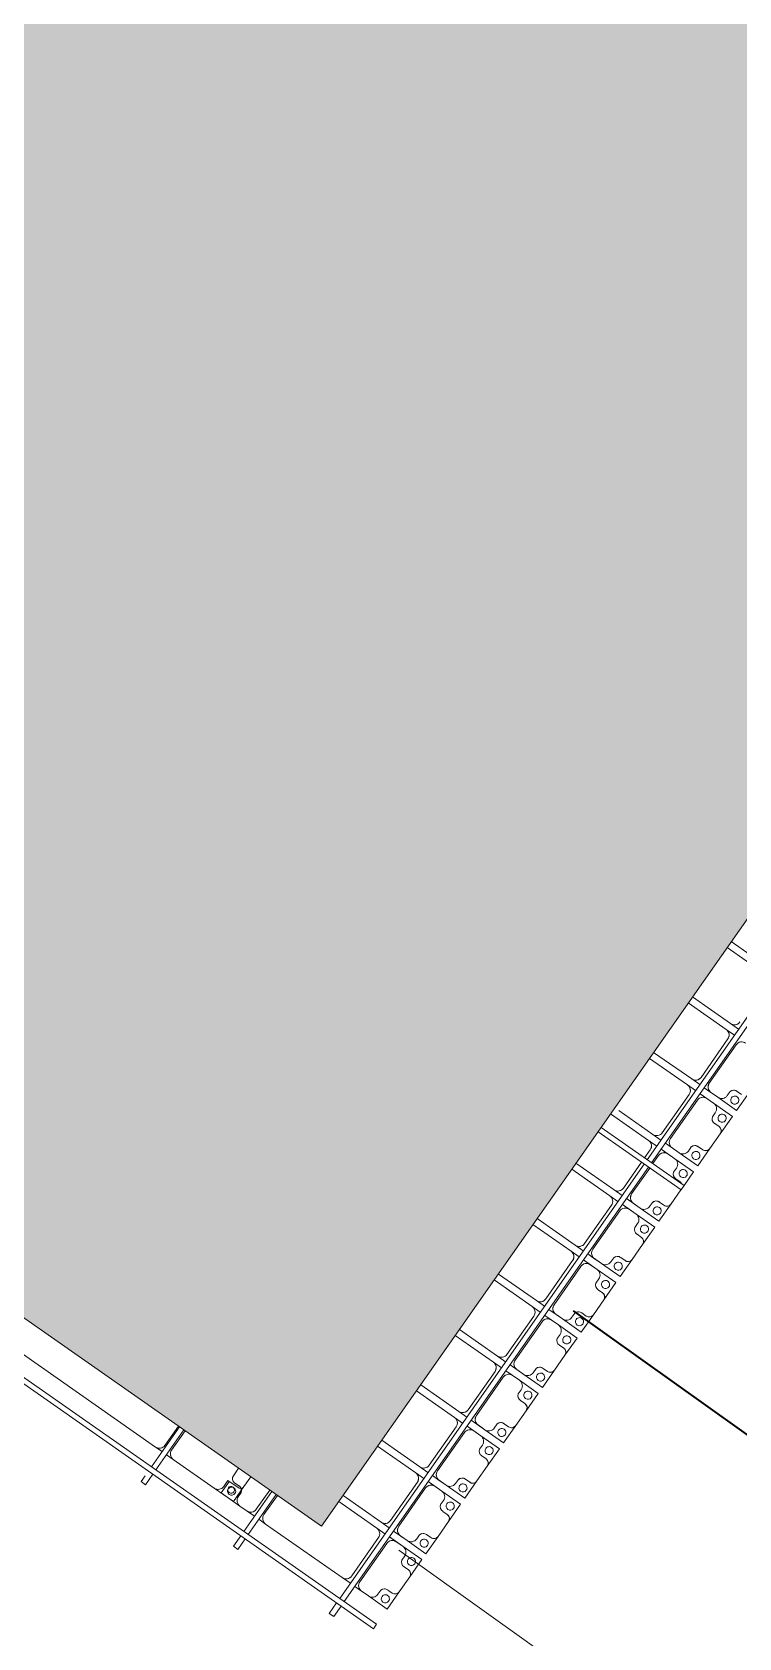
# Model space of a CAD drawing. Header units: millimetres. Extents: x -861324 to 439029, y -308065 to 694685.
# Drawn here: x -251095 to -245874, y 53681 to 65552 of the extents above; entities that cross this region are included whole.
import ezdxf

# ---------------------------------------------------------------- set-up
doc = ezdxf.new("R2010")
doc.units = ezdxf.units.MM
for name, color, linetype, lineweight in [('A-DETL-GENF', 92, 'Continuous', 9), ('A-DETL-THIN', 151, 'Continuous', 9), ('A-GENM', 13, 'Continuous', 9), ('C-TOPO-MAJR', 7, 'Continuous', 35), ('C-TOPO-MINR', 7, 'Continuous', 9), ('S-BEAM', 12, 'Continuous', 9)]:
    doc.layers.add(name, color=color, linetype=linetype, lineweight=lineweight)

# ---------------------------------------------------------------- blocks, each defined once
blk = doc.blocks.new('Dai phaodi lai - DẢI PHAO ĐI LẠI-17507-BỐ TRÍ BÈ PIN HỒ BẢN MÒNG')
at = {"layer": 'A-GENM', "color": 7}
for p, q in [((61567, 748), (61723, 748)), ((61723, 748), (61567, 748)), ((61723, 748), (61723, 579)), ((61723, 579), (61723, 748)), ((61777, 748), (61933, 748)), ((61777, 579), (61777, 748)), ((61777, 748), (61777, 579)), ((61933, 748), (61777, 748)), ((62067, 748), (61933, 748)), ((62067, 748), (62223, 748)), ((62223, 748), (62067, 748)), ((62223, 748), (62223, 579)), ((62223, 579), (62223, 748)), ((62277, 748), (62400, 748)), ((62277, 579), (62277, 748)), ((62277, 748), (62277, 579)), ((62400, 748), (62277, 748)), ((62567, 748), (62440, 748)), ((62567, 748), (62723, 748)), ((62723, 748), (62567, 748)), ((62723, 748), (62723, 579)), ((62723, 579), (62723, 748)), ((62777, 748), (62933, 748)), ((62777, 579), (62777, 748)), ((62777, 748), (62777, 579)), ((62933, 748), (62777, 748)), ((63067, 748), (62933, 748)), ((63067, 748), (63223, 748)), ((63223, 748), (63067, 748)), ((63223, 748), (63223, 579)), ((63223, 579), (63223, 748)), ((63277, 748), (63433, 748)), ((63277, 579), (63277, 748)), ((63277, 748), (63277, 579)), ((63433, 748), (63277, 748)), ((63567, 748), (63433, 748)), ((63567, 748), (63723, 748)), ((63723, 748), (63567, 748)), ((63723, 748), (63723, 579)), ((63723, 579), (63723, 748)), ((63777, 748), (63933, 748)), ((63777, 579), (63777, 748)), ((63777, 748), (63777, 579)), ((63933, 748), (63777, 748)), ((64067, 748), (63933, 748)), ((64067, 748), (64223, 748)), ((64223, 748), (64067, 748)), ((64223, 748), (64223, 579)), ((64223, 579), (64223, 748)), ((64277, 748), (64433, 748)), ((64277, 579), (64277, 748)), ((64277, 748), (64277, 579)), ((64433, 748), (64277, 748)), ((64567, 748), (64433, 748)), ((64567, 748), (64723, 748)), ((64723, 748), (64567, 748)), ((64723, 748), (64723, 579)), ((64723, 579), (64723, 748)), ((64777, 748), (64933, 748)), ((64777, 579), (64777, 748)), ((64777, 748), (64777, 579)), ((64933, 748), (64777, 748)), ((65067, 748), (64933, 748)), ((65067, 748), (65223, 748)), ((65223, 748), (65067, 748)), ((65223, 748), (65223, 579)), ((65223, 579), (65223, 748)), ((65277, 748), (65433, 748)), ((65277, 579), (65277, 748)), ((65277, 748), (65277, 579)), ((65433, 748), (65277, 748)), ((65567, 748), (65433, 748)), ((65567, 748), (65723, 748)), ((65723, 748), (65567, 748)), ((65723, 748), (65723, 579)), ((65723, 579), (65723, 748)), ((65777, 748), (65933, 748)), ((65777, 579), (65777, 748)), ((65777, 748), (65777, 579)), ((65933, 748), (65777, 748)), ((66067, 748), (65933, 748)), ((66067, 748), (66223, 748)), ((66223, 748), (66067, 748)), ((66223, 748), (66223, 579)), ((66223, 579), (66223, 748)), ((61605, 671), (61605, 710)), ((61673, 629), (61636, 629)), ((61673, 629), (61636, 629)), ((61636, 629), (61673, 629)), ((61864, 629), (61827, 629)), ((61864, 629), (61827, 629)), ((61827, 629), (61864, 629)), ((61895, 710), (61895, 671)), ((62105, 671), (62105, 710)), ((62173, 629), (62136, 629)), ((62173, 629), (62136, 629)), ((62136, 629), (62173, 629)), ((62364, 629), (62327, 629)), ((62364, 629), (62327, 629)), ((62327, 629), (62364, 629)), ((62395, 710), (62395, 671)), ((62605, 671), (62605, 710)), ((62673, 629), (62636, 629)), ((62673, 629), (62636, 629)), ((62636, 629), (62673, 629)), ((62864, 629), (62827, 629)), ((62864, 629), (62827, 629)), ((62827, 629), (62864, 629)), ((62895, 710), (62895, 671)), ((63105, 671), (63105, 710)), ((63173, 629), (63136, 629)), ((63173, 629), (63136, 629)), ((63136, 629), (63173, 629)), ((63364, 629), (63327, 629)), ((63364, 629), (63327, 629)), ((63327, 629), (63364, 629)), ((63395, 710), (63395, 671)), ((63605, 671), (63605, 710)), ((63673, 629), (63636, 629)), ((63673, 629), (63636, 629)), ((63636, 629), (63673, 629)), ((63864, 629), (63827, 629)), ((63864, 629), (63827, 629)), ((63827, 629), (63864, 629)), ((63895, 710), (63895, 671)), ((64105, 671), (64105, 710)), ((64173, 629), (64136, 629)), ((64173, 629), (64136, 629)), ((64136, 629), (64173, 629)), ((64364, 629), (64327, 629)), ((64364, 629), (64327, 629)), ((64327, 629), (64364, 629)), ((64395, 710), (64395, 671)), ((64605, 671), (64605, 710)), ((64673, 629), (64636, 629)), ((64673, 629), (64636, 629)), ((64636, 629), (64673, 629)), ((64864, 629), (64827, 629)), ((64864, 629), (64827, 629)), ((64827, 629), (64864, 629)), ((64895, 710), (64895, 671)), ((65105, 671), (65105, 710)), ((65173, 629), (65136, 629)), ((65173, 629), (65136, 629)), ((65136, 629), (65173, 629)), ((65364, 629), (65327, 629)), ((65364, 629), (65327, 629)), ((65327, 629), (65364, 629)), ((65395, 710), (65395, 671)), ((65605, 671), (65605, 710)), ((65673, 629), (65636, 629)), ((65673, 629), (65636, 629)), ((65636, 629), (65673, 629)), ((65864, 629), (65827, 629)), ((65864, 629), (65827, 629)), ((65827, 629), (65864, 629)), ((65895, 710), (65895, 671)), ((66105, 671), (66105, 710)), ((66173, 629), (66136, 629)), ((66173, 629), (66136, 629)), ((66136, 629), (66173, 629)), ((61723, 517), (61723, 579)), ((61723, 517), (61723, 456)), ((61777, 579), (61777, 517)), ((61777, 456), (61777, 517)), ((62223, 517), (62223, 579)), ((62223, 517), (62223, 456)), ((62277, 579), (62277, 517)), ((62277, 456), (62277, 517)), ((62723, 517), (62723, 579)), ((62723, 517), (62723, 456)), ((62777, 579), (62777, 517)), ((62777, 456), (62777, 517)), ((63223, 517), (63223, 579)), ((63223, 517), (63223, 456)), ((63277, 579), (63277, 517)), ((63277, 456), (63277, 517)), ((63723, 517), (63723, 579)), ((63723, 517), (63723, 456)), ((63777, 579), (63777, 517)), ((63777, 456), (63777, 517)), ((64223, 517), (64223, 579)), ((64223, 517), (64223, 456)), ((64277, 579), (64277, 517)), ((64277, 456), (64277, 517)), ((64723, 517), (64723, 579)), ((64723, 517), (64723, 456)), ((64777, 579), (64777, 517)), ((64777, 456), (64777, 517)), ((65223, 517), (65223, 579)), ((65223, 517), (65223, 456)), ((65277, 579), (65277, 517)), ((65277, 456), (65277, 517)), ((65723, 517), (65723, 579)), ((65723, 517), (65723, 456)), ((65777, 579), (65777, 517)), ((65777, 456), (65777, 517)), ((66223, 517), (66223, 579)), ((66223, 517), (66223, 456)), ((61223, 416), (61223, 343)), ((61277, 343), (61277, 416)), ((61327, 467), (61673, 467)), ((61673, 393), (61327, 393)), ((61723, 416), (61723, 343)), ((61777, 343), (61777, 416)), ((61827, 467), (62173, 467)), ((62173, 393), (61827, 393)), ((62223, 416), (62223, 343)), ((62277, 343), (62277, 416)), ((62327, 467), (62400, 467)), ((62400, 393), (62327, 393)), ((62440, 467), (62673, 467)), ((62673, 393), (62440, 393)), ((62723, 416), (62723, 343)), ((62777, 343), (62777, 416)), ((62827, 467), (63173, 467)), ((63173, 393), (62827, 393)), ((63223, 416), (63223, 343)), ((63277, 343), (63277, 416)), ((63327, 467), (63673, 467)), ((63673, 393), (63327, 393)), ((63723, 416), (63723, 343)), ((63777, 343), (63777, 416)), ((63827, 467), (64173, 467)), ((64173, 393), (63827, 393)), ((64223, 416), (64223, 343)), ((64277, 343), (64277, 416)), ((64327, 467), (64673, 467)), ((64673, 393), (64327, 393)), ((64723, 416), (64723, 343)), ((64777, 343), (64777, 416)), ((64827, 467), (65173, 467)), ((65173, 393), (64827, 393)), ((65223, 416), (65223, 343)), ((65277, 343), (65277, 416)), ((65327, 467), (65673, 467)), ((65673, 393), (65327, 393)), ((65723, 416), (65723, 343)), ((65777, 343), (65777, 416)), ((65827, 467), (66173, 467)), ((66173, 393), (65827, 393)), ((66223, 416), (66223, 343)), ((60723, 0), (60723, 343)), ((60777, 343), (60777, 0)), ((61223, 0), (61223, 343)), ((61277, 343), (61277, 0)), ((61723, 0), (61723, 343)), ((61777, 343), (61777, 0)), ((62223, 37), (62223, 343)), ((62277, 343), (62277, 0)), ((62723, 0), (62723, 343)), ((62777, 343), (62777, 0)), ((63223, 0), (63223, 343)), ((63277, 343), (63277, 0)), ((63723, 0), (63723, 343)), ((63777, 343), (63777, 0)), ((64223, 0), (64223, 343)), ((64277, 343), (64277, 0)), ((64723, 0), (64723, 343)), ((64777, 343), (64777, 0)), ((65223, 0), (65223, 343)), ((65277, 343), (65277, 0)), ((65723, 0), (65723, 343)), ((65777, 343), (65777, 0)), ((66223, -348), (66223, 343)), ((66223, -348), (66223, -409)), ((66000, -398), (66173, -398)), ((66173, -467), (66000, -467)), ((66223, -449), (66223, -517)), ((66223, -579), (66223, -517)), ((66223, -579), (66223, -748)), ((66223, -748), (66223, -579)), ((66105, -710), (66105, -671)), ((66136, -629), (66173, -629)), ((66136, -629), (66173, -629)), ((66173, -629), (66136, -629)), ((66000, -748), (66067, -748)), ((66223, -748), (66115, -748)), ((66115, -748), (66223, -748))]:
    blk.add_line(p, q, dxfattribs=at)
at = {"layer": 'A-GENM', "color": 9}
for p, q in [((61636, 629), (61673, 629)), ((61827, 629), (61864, 629)), ((62136, 629), (62173, 629)), ((62327, 629), (62364, 629)), ((62636, 629), (62673, 629)), ((62827, 629), (62864, 629)), ((63136, 629), (63173, 629)), ((63327, 629), (63364, 629)), ((63636, 629), (63673, 629)), ((63827, 629), (63864, 629)), ((64136, 629), (64173, 629)), ((64327, 629), (64364, 629)), ((64636, 629), (64673, 629)), ((64827, 629), (64864, 629)), ((65136, 629), (65173, 629)), ((65327, 629), (65364, 629)), ((65636, 629), (65673, 629)), ((65827, 629), (65864, 629)), ((66136, 629), (66173, 629)), ((61723, 579), (61723, 456)), ((61777, 456), (61777, 579)), ((62223, 579), (62223, 456)), ((62277, 456), (62277, 579)), ((62723, 579), (62723, 456)), ((62777, 456), (62777, 579)), ((63223, 579), (63223, 456)), ((63277, 456), (63277, 579)), ((63723, 579), (63723, 456)), ((63777, 456), (63777, 579)), ((64223, 579), (64223, 456)), ((64277, 456), (64277, 579)), ((64723, 579), (64723, 456)), ((64777, 456), (64777, 579)), ((65223, 579), (65223, 456)), ((65277, 456), (65277, 579)), ((65723, 579), (65723, 456)), ((65777, 456), (65777, 579)), ((66223, 579), (66223, 456)), ((61223, 416), (61223, 343)), ((61277, 343), (61277, 416)), ((61723, 416), (61723, 343)), ((61777, 343), (61777, 416)), ((62223, 416), (62223, 343)), ((62277, 343), (62277, 416)), ((62723, 416), (62723, 343)), ((62777, 343), (62777, 416)), ((63223, 416), (63223, 343)), ((63277, 343), (63277, 416)), ((63723, 416), (63723, 343)), ((63777, 343), (63777, 416)), ((64223, 416), (64223, 343)), ((64277, 343), (64277, 416)), ((64723, 416), (64723, 343)), ((64777, 343), (64777, 416)), ((65223, 416), (65223, 343)), ((65277, 343), (65277, 416)), ((65723, 416), (65723, 343)), ((65777, 343), (65777, 416)), ((66223, 416), (66223, 343)), ((66223, -348), (66223, -409)), ((66223, -449), (66223, -579)), ((66173, -629), (66136, -629))]:
    blk.add_line(p, q, dxfattribs=at)
at = {"layer": 'A-GENM', "color": 7}
for centre, radius, start, end in [((61668, 693), 30, 90, 270), ((61668, 693), 30, 90, 270), ((61668, 693), 30, 270, 90), ((61668, 693), 30, 270, 90), ((61832, 693), 30, 90, 270), ((61832, 693), 30, 90, 270), ((61832, 693), 30, 270, 90), ((61832, 693), 30, 270, 90), ((61933, 710), 38, 90, 180), ((61933, 710), 38, 90, 165), ((61933, 710), 38, 90, 165), ((62067, 710), 38, 360, 90), ((62067, 710), 38, 0, 90), ((62067, 710), 38, 0, 90), ((62168, 693), 30, 90, 270), ((62168, 693), 30, 90, 270), ((62168, 693), 30, 270, 90), ((62168, 693), 30, 270, 90), ((62332, 693), 30, 90, 270), ((62332, 693), 30, 90, 270), ((62332, 693), 30, 270, 90), ((62332, 693), 30, 270, 90), ((62433, 710), 38, 150, 180), ((62433, 710), 38, 150, 165), ((62433, 710), 38, 150, 165), ((62567, 710), 38, 360, 90), ((62567, 710), 38, 0, 90), ((62567, 710), 38, 0, 90), ((62668, 693), 30, 90, 270), ((62668, 693), 30, 90, 270), ((62668, 693), 30, 270, 90), ((62668, 693), 30, 270, 90), ((62832, 693), 30, 90, 270), ((62832, 693), 30, 90, 270), ((62832, 693), 30, 270, 90), ((62832, 693), 30, 270, 90), ((62933, 710), 38, 90, 180), ((62933, 710), 38, 90, 165), ((62933, 710), 38, 90, 165), ((63067, 710), 38, 360, 90), ((63067, 710), 38, 0, 90), ((63067, 710), 38, 0, 90), ((63168, 693), 30, 90, 270), ((63168, 693), 30, 90, 270), ((63168, 693), 30, 270, 90), ((63168, 693), 30, 270, 90), ((63332, 693), 30, 90, 270), ((63332, 693), 30, 90, 270), ((63332, 693), 30, 270, 90), ((63332, 693), 30, 270, 90), ((63433, 710), 38, 90, 180), ((63433, 710), 38, 90, 165), ((63433, 710), 38, 90, 165), ((63567, 710), 38, 360, 90), ((63567, 710), 38, 0, 90), ((63567, 710), 38, 0, 90), ((63668, 693), 30, 90, 270), ((63668, 693), 30, 90, 270), ((63668, 693), 30, 270, 90), ((63668, 693), 30, 270, 90), ((63832, 693), 30, 90, 270), ((63832, 693), 30, 90, 270), ((63832, 693), 30, 270, 90), ((63832, 693), 30, 270, 90), ((63933, 710), 38, 90, 180), ((63933, 710), 38, 90, 165), ((63933, 710), 38, 90, 165), ((64067, 710), 38, 360, 90), ((64067, 710), 38, 0, 90), ((64067, 710), 38, 0, 90), ((64168, 693), 30, 90, 270), ((64168, 693), 30, 90, 270), ((64168, 693), 30, 270, 90), ((64168, 693), 30, 270, 90), ((64332, 693), 30, 90, 270), ((64332, 693), 30, 90, 270), ((64332, 693), 30, 270, 90), ((64332, 693), 30, 270, 90), ((64433, 710), 38, 90, 180), ((64433, 710), 38, 90, 165), ((64433, 710), 38, 90, 165), ((64567, 710), 38, 360, 90), ((64567, 710), 38, 0, 90), ((64567, 710), 38, 0, 90), ((64668, 693), 30, 90, 270), ((64668, 693), 30, 90, 270), ((64668, 693), 30, 270, 90), ((64668, 693), 30, 270, 90), ((64832, 693), 30, 90, 270), ((64832, 693), 30, 90, 270), ((64832, 693), 30, 270, 90), ((64832, 693), 30, 270, 90), ((64933, 710), 38, 90, 180), ((64933, 710), 38, 90, 165), ((64933, 710), 38, 90, 165), ((65067, 710), 38, 360, 90), ((65067, 710), 38, 0, 90), ((65067, 710), 38, 0, 90), ((65168, 693), 30, 90, 270), ((65168, 693), 30, 90, 270), ((65168, 693), 30, 270, 90), ((65168, 693), 30, 270, 90), ((65332, 693), 30, 90, 270), ((65332, 693), 30, 90, 270), ((65332, 693), 30, 270, 90), ((65332, 693), 30, 270, 90), ((65433, 710), 38, 90, 180), ((65433, 710), 38, 90, 165), ((65433, 710), 38, 90, 165), ((65567, 710), 38, 360, 90), ((65567, 710), 38, 0, 90), ((65567, 710), 38, 0, 90), ((65668, 693), 30, 90, 270), ((65668, 693), 30, 90, 270), ((65668, 693), 30, 270, 90), ((65668, 693), 30, 270, 90), ((65832, 693), 30, 90, 270), ((65832, 693), 30, 90, 270), ((65832, 693), 30, 270, 90), ((65832, 693), 30, 270, 90), ((65933, 710), 38, 90, 180), ((65933, 710), 38, 90, 165), ((65933, 710), 38, 90, 165), ((66067, 710), 38, 360, 90), ((66067, 710), 38, 0, 90), ((66067, 710), 38, 0, 90), ((66168, 693), 30, 90, 270), ((66168, 693), 30, 90, 270), ((66168, 693), 30, 270, 90), ((66168, 693), 30, 270, 90), ((61645, 668), 40, 176.4919, 256.8115), ((61645, 668), 40, 176.4919, 216.6517), ((61645, 668), 40, 176.4919, 216.6517), ((61645, 668), 40, 230.0383, 256.8115), ((61645, 668), 40, 230.0383, 256.8115), ((61673, 579), 50, 0, 90), ((61673, 579), 50, 0, 90), ((61673, 579), 50, 0, 90), ((61827, 579), 50, 90, 180), ((61827, 579), 50, 90, 180), ((61827, 579), 50, 90, 180), ((61855, 668), 40, 283.1885, 3.5081), ((61855, 668), 40, 283.1885, 3.5081), ((61855, 668), 40, 283.1885, 3.5081), ((62145, 668), 40, 176.4919, 256.8115), ((62145, 668), 40, 176.4919, 216.6517), ((62145, 668), 40, 176.4919, 216.6517), ((62145, 668), 40, 230.0383, 256.8115), ((62145, 668), 40, 230.0383, 256.8115), ((62173, 579), 50, 0, 90), ((62173, 579), 50, 0, 90), ((62173, 579), 50, 0, 90), ((62327, 579), 50, 90, 180), ((62327, 579), 50, 90, 180), ((62327, 579), 50, 90, 180), ((62355, 668), 40, 283.1885, 3.5081), ((62355, 668), 40, 283.1885, 3.5081), ((62355, 668), 40, 283.1885, 3.5081), ((62645, 668), 40, 176.4919, 256.8115), ((62645, 668), 40, 176.4919, 216.6517), ((62645, 668), 40, 176.4919, 216.6517), ((62645, 668), 40, 230.0383, 256.8115), ((62645, 668), 40, 230.0383, 256.8115), ((62673, 579), 50, 0, 90), ((62673, 579), 50, 0, 90), ((62673, 579), 50, 0, 90), ((62827, 579), 50, 90, 180), ((62827, 579), 50, 90, 180), ((62827, 579), 50, 90, 180), ((62855, 668), 40, 283.1885, 3.5081), ((62855, 668), 40, 283.1885, 3.5081), ((62855, 668), 40, 283.1885, 3.5081), ((63145, 668), 40, 176.4919, 256.8115), ((63145, 668), 40, 176.4919, 216.6517), ((63145, 668), 40, 176.4919, 216.6517), ((63145, 668), 40, 230.0383, 256.8115), ((63145, 668), 40, 230.0383, 256.8115), ((63173, 579), 50, 0, 90), ((63173, 579), 50, 0, 90), ((63173, 579), 50, 0, 90), ((63327, 579), 50, 90, 180), ((63327, 579), 50, 90, 180), ((63327, 579), 50, 90, 180), ((63355, 668), 40, 283.1885, 3.5081), ((63355, 668), 40, 283.1885, 3.5081), ((63355, 668), 40, 283.1885, 3.5081), ((63645, 668), 40, 176.4919, 256.8115), ((63645, 668), 40, 176.4919, 216.6517), ((63645, 668), 40, 176.4919, 216.6517), ((63645, 668), 40, 230.0383, 256.8115), ((63645, 668), 40, 230.0383, 256.8115), ((63673, 579), 50, 0, 90), ((63673, 579), 50, 0, 90), ((63673, 579), 50, 0, 90), ((63827, 579), 50, 90, 180), ((63827, 579), 50, 90, 180), ((63827, 579), 50, 90, 180), ((63855, 668), 40, 283.1885, 3.5081), ((63855, 668), 40, 283.1885, 3.5081), ((63855, 668), 40, 283.1885, 3.5081), ((64145, 668), 40, 176.4919, 256.8115), ((64145, 668), 40, 176.4919, 216.6517), ((64145, 668), 40, 176.4919, 216.6517), ((64145, 668), 40, 230.0383, 256.8115), ((64145, 668), 40, 230.0383, 256.8115), ((64173, 579), 50, 0, 90), ((64173, 579), 50, 0, 90), ((64173, 579), 50, 0, 90), ((64327, 579), 50, 90, 180), ((64327, 579), 50, 90, 180), ((64327, 579), 50, 90, 180), ((64355, 668), 40, 283.1885, 3.5081), ((64355, 668), 40, 283.1885, 3.5081), ((64355, 668), 40, 283.1885, 3.5081), ((64645, 668), 40, 176.4919, 256.8115), ((64645, 668), 40, 176.4919, 216.6517), ((64645, 668), 40, 176.4919, 216.6517), ((64645, 668), 40, 230.0383, 256.8115), ((64645, 668), 40, 230.0383, 256.8115), ((64673, 579), 50, 0, 90), ((64673, 579), 50, 0, 90), ((64673, 579), 50, 0, 90), ((64827, 579), 50, 90, 180), ((64827, 579), 50, 90, 180), ((64827, 579), 50, 90, 180), ((64855, 668), 40, 283.1885, 3.5081), ((64855, 668), 40, 283.1885, 3.5081), ((64855, 668), 40, 283.1885, 3.5081), ((65145, 668), 40, 176.4919, 256.8115), ((65145, 668), 40, 176.4919, 216.6517), ((65145, 668), 40, 176.4919, 216.6517), ((65145, 668), 40, 230.0383, 256.8115), ((65145, 668), 40, 230.0383, 256.8115), ((65173, 579), 50, 0, 90), ((65173, 579), 50, 0, 90), ((65173, 579), 50, 0, 90), ((65327, 579), 50, 90, 180), ((65327, 579), 50, 90, 180), ((65327, 579), 50, 90, 180), ((65355, 668), 40, 283.1885, 3.5081), ((65355, 668), 40, 283.1885, 3.5081), ((65355, 668), 40, 283.1885, 3.5081), ((65645, 668), 40, 176.4919, 256.8115), ((65645, 668), 40, 176.4919, 216.6517), ((65645, 668), 40, 176.4919, 216.6517), ((65645, 668), 40, 230.0383, 256.8115), ((65645, 668), 40, 230.0383, 256.8115), ((65673, 579), 50, 0, 90), ((65673, 579), 50, 0, 90), ((65673, 579), 50, 0, 90), ((65827, 579), 50, 90, 180), ((65827, 579), 50, 90, 180), ((65827, 579), 50, 90, 180), ((65855, 668), 40, 283.1885, 3.5081), ((65855, 668), 40, 283.1885, 3.5081), ((65855, 668), 40, 283.1885, 3.5081), ((66145, 668), 40, 176.4919, 256.8115), ((66145, 668), 40, 176.4919, 216.6517), ((66145, 668), 40, 176.4919, 216.6517), ((66145, 668), 40, 230.0383, 256.8115), ((66145, 668), 40, 230.0383, 256.8115), ((66173, 579), 50, 0, 90), ((66173, 579), 50, 0, 90), ((66173, 579), 50, 0, 90), ((61327, 517), 50, 180, 270), ((61327, 517), 50, 180, 255), ((61673, 517), 50, 270, 0), ((61673, 517), 50, 270, 345), ((61827, 517), 50, 180, 270), ((61827, 517), 50, 180, 255), ((62173, 517), 50, 270, 0), ((62173, 517), 50, 270, 345), ((62327, 517), 50, 180, 270), ((62327, 517), 50, 180, 255), ((62673, 517), 50, 270, 0), ((62673, 517), 50, 270, 345), ((62827, 517), 50, 180, 270), ((62827, 517), 50, 180, 255), ((63173, 517), 50, 270, 0), ((63173, 517), 50, 270, 345), ((63327, 517), 50, 180, 270), ((63327, 517), 50, 180, 255), ((63673, 517), 50, 270, 0), ((63673, 517), 50, 270, 345), ((63827, 517), 50, 180, 270), ((63827, 517), 50, 180, 255), ((64173, 517), 50, 270, 0), ((64173, 517), 50, 270, 345), ((64327, 517), 50, 180, 270), ((64327, 517), 50, 180, 255), ((64673, 517), 50, 270, 0), ((64673, 517), 50, 270, 345), ((64827, 517), 50, 180, 270), ((64827, 517), 50, 180, 255), ((65173, 517), 50, 270, 0), ((65173, 517), 50, 270, 345), ((65327, 517), 50, 180, 270), ((65327, 517), 50, 180, 255), ((65673, 517), 50, 270, 0), ((65673, 517), 50, 270, 345), ((65827, 517), 50, 180, 270), ((65827, 517), 50, 180, 255), ((66173, 517), 50, 270, 0), ((66173, 517), 50, 270, 345), ((61173, 343), 50, 360, 90), ((61173, 343), 50, 360, 75), ((61327, 343), 50, 90, 180), ((61327, 343), 50, 90, 165), ((61673, 343), 50, 360, 90), ((61673, 343), 50, 360, 75), ((61827, 343), 50, 90, 180), ((61827, 343), 50, 90, 165), ((62173, 343), 50, 360, 90), ((62173, 343), 50, 360, 75), ((62327, 343), 50, 90, 180), ((62327, 343), 50, 90, 165), ((62673, 343), 50, 360, 90), ((62673, 343), 50, 360, 75), ((62827, 343), 50, 90, 180), ((62827, 343), 50, 90, 165), ((63173, 343), 50, 360, 90), ((63173, 343), 50, 360, 75), ((63327, 343), 50, 90, 180), ((63327, 343), 50, 90, 165), ((63673, 343), 50, 360, 90), ((63673, 343), 50, 360, 75), ((63827, 343), 50, 90, 180), ((63827, 343), 50, 90, 165), ((64173, 343), 50, 360, 90), ((64173, 343), 50, 360, 75), ((64327, 343), 50, 90, 180), ((64327, 343), 50, 90, 165), ((64673, 343), 50, 360, 90), ((64673, 343), 50, 360, 75), ((64827, 343), 50, 90, 180), ((64827, 343), 50, 90, 165), ((65173, 343), 50, 360, 90), ((65173, 343), 50, 360, 75), ((65327, 343), 50, 90, 180), ((65327, 343), 50, 90, 165), ((65673, 343), 50, 360, 90), ((65673, 343), 50, 360, 75), ((65827, 343), 50, 90, 180), ((65827, 343), 50, 90, 165), ((66173, 343), 50, 360, 90), ((66173, 343), 50, 360, 75), ((66173, -348), 50, 270, 360), ((66173, -348), 50, 270, 345), ((66173, -517), 50, 360, 90), ((66173, -517), 50, 360, 75), ((66173, -579), 50, 270, 360), ((66173, -579), 50, 270, 360), ((66173, -579), 50, 270, 360), ((66067, -710), 38, 270, 360), ((66145, -668), 40, 103.1885, 183.5081), ((66145, -668), 40, 103.1885, 170.1215), ((66145, -668), 40, 103.1885, 170.1215), ((66168, -693), 30, 90, 270), ((66168, -693), 30, 90, 270), ((66168, -693), 30, 270, 90), ((66168, -693), 30, 270, 90)]:
    blk.add_arc(centre, radius, start, end, dxfattribs=at)
at = {"layer": 'A-GENM', "color": 9}
for centre, radius, start, end in [((61933, 710), 38, 90, 165), ((62067, 710), 38, 0, 90), ((62433, 710), 38, 150, 165), ((62567, 710), 38, 0, 90), ((62933, 710), 38, 90, 165), ((63067, 710), 38, 0, 90), ((63433, 710), 38, 90, 165), ((63567, 710), 38, 0, 90), ((63933, 710), 38, 90, 165), ((64067, 710), 38, 0, 90), ((64433, 710), 38, 90, 165), ((64567, 710), 38, 0, 90), ((64933, 710), 38, 90, 165), ((65067, 710), 38, 0, 90), ((65433, 710), 38, 90, 165), ((65567, 710), 38, 0, 90), ((65933, 710), 38, 90, 165), ((66067, 710), 38, 0, 90), ((61645, 668), 40, 176.4919, 216.6517), ((61645, 668), 40, 230.0383, 256.8115), ((61673, 579), 50, 0, 90), ((61827, 579), 50, 90, 180), ((61855, 668), 40, 283.1885, 3.5081), ((62145, 668), 40, 176.4919, 216.6517), ((62145, 668), 40, 230.0383, 256.8115), ((62173, 579), 50, 0, 90), ((62327, 579), 50, 90, 180), ((62355, 668), 40, 283.1885, 3.5081), ((62645, 668), 40, 176.4919, 216.6517), ((62645, 668), 40, 230.0383, 256.8115), ((62673, 579), 50, 0, 90), ((62827, 579), 50, 90, 180), ((62855, 668), 40, 283.1885, 3.5081), ((63145, 668), 40, 176.4919, 216.6517), ((63145, 668), 40, 230.0383, 256.8115), ((63173, 579), 50, 0, 90), ((63327, 579), 50, 90, 180), ((63355, 668), 40, 283.1885, 3.5081), ((63645, 668), 40, 176.4919, 216.6517), ((63645, 668), 40, 230.0383, 256.8115), ((63673, 579), 50, 0, 90), ((63827, 579), 50, 90, 180), ((63855, 668), 40, 283.1885, 3.5081), ((64145, 668), 40, 176.4919, 216.6517), ((64145, 668), 40, 230.0383, 256.8115), ((64173, 579), 50, 0, 90), ((64327, 579), 50, 90, 180), ((64355, 668), 40, 283.1885, 3.5081), ((64645, 668), 40, 176.4919, 216.6517), ((64645, 668), 40, 230.0383, 256.8115), ((64673, 579), 50, 0, 90), ((64827, 579), 50, 90, 180), ((64855, 668), 40, 283.1885, 3.5081), ((65145, 668), 40, 176.4919, 216.6517), ((65145, 668), 40, 230.0383, 256.8115), ((65173, 579), 50, 0, 90), ((65327, 579), 50, 90, 180), ((65355, 668), 40, 283.1885, 3.5081), ((65645, 668), 40, 176.4919, 216.6517), ((65645, 668), 40, 230.0383, 256.8115), ((65673, 579), 50, 0, 90), ((65827, 579), 50, 90, 180), ((65855, 668), 40, 283.1885, 3.5081), ((66145, 668), 40, 176.4919, 216.6517), ((66145, 668), 40, 230.0383, 256.8115), ((66173, 579), 50, 0, 90), ((66173, -579), 50, 270, 360), ((66145, -668), 40, 103.1885, 170.1215)]:
    blk.add_arc(centre, radius, start, end, dxfattribs=at)
blk = doc.blocks.new('Dầm C52 - Dầm C52-V194-BỐ TRÍ BÈ PIN HỒ BẢN MÒNG')
at = {"layer": 'S-BEAM', "color": 7}
for p, q in [((-33560, -20), (-33560, 20)), ((-33560, 20), (-33508, 20)), ((-33426, 20), (-33066, 20)), ((-33466, -20), (-33560, -20)), ((-33066, -20), (-33426, -20))]:
    blk.add_line(p, q, dxfattribs=at)
blk = doc.blocks.new('Dầm C52 - Dầm C52-V195-BỐ TRÍ BÈ PIN HỒ BẢN MÒNG')
at = {"layer": 'S-BEAM', "color": 7}
for p, q in [((-33560, -20), (-33560, 20)), ((-33560, 20), (-33466, 20)), ((-33426, 20), (-29506, 20)), ((-29466, 20), (-24706, 20)), ((-33466, -20), (-33560, -20)), ((-29506, -20), (-33426, -20)), ((-24706, -20), (-29466, -20))]:
    blk.add_line(p, q, dxfattribs=at)
blk = doc.blocks.new('Dầm C52 - Dầm C52-19797-BỐ TRÍ BÈ PIN HỒ BẢN MÒNG')
at = {"layer": 'S-BEAM', "color": 7}
for p, q in [((-33560, -20), (-33560, 20)), ((-33560, 20), (-33466, 20)), ((-33426, 20), (-33066, 20)), ((-33466, -20), (-33560, -20)), ((-33066, -20), (-33426, -20))]:
    blk.add_line(p, q, dxfattribs=at)
blk = doc.blocks.new('Dầm C52 - Hộp 40x60-19816-BỐ TRÍ BÈ PIN HỒ BẢN MÒNG')
at = {"layer": 'S-BEAM', "color": 7}
for p, q in [((145143, 20), (145891, 20)), ((145891, 20), (145891, -20)), ((145891, -20), (145143, -20))]:
    blk.add_line(p, q, dxfattribs=at)
blk = doc.blocks.new('Dai phao do pin - DẢI PHAO ĐỠ PIN-15084-BỐ TRÍ BÈ PIN HỒ BẢN MÒNG')
at = {"layer": 'A-GENM', "color": 7}
for p, q in [((68430, -173), (68430, 0)), ((68490, 0), (68490, -173)), ((69082, -88), (69082, 0)), ((68960, -173), (68960, -118)), ((68960, -118), (69052, -118)), ((67150, -223), (68380, -223)), ((68439, -223), (68380, -223)), ((68540, -223), (68479, -223)), ((68540, -223), (68910, -223))]:
    blk.add_line(p, q, dxfattribs=at)
at = {"layer": 'A-GENM', "color": 9}
for p, q in [((69052, -118), (68960, -118)), ((68960, -118), (68960, -173)), ((68960, -173), (68960, -118)), ((68960, -118), (68960, -173)), ((68960, -118), (69052, -118)), ((69052, -118), (68960, -118)), ((69082, -88), (69082, -223)), ((69082, -223), (69082, -88)), ((68439, -223), (68380, -223)), ((68540, -223), (68479, -223)), ((69082, -223), (68910, -223)), ((68910, -223), (69082, -223))]:
    blk.add_line(p, q, dxfattribs=at)
at = {"layer": 'A-GENM', "color": 7}
for centre, radius, start, end in [((69052, -88), 30, 270, 330), ((68380, -173), 50, 270, 360), ((68380, -173), 50, 270, 345), ((68540, -173), 50, 180, 270), ((68540, -173), 50, 180, 255), ((68910, -173), 50, 270, 360)]:
    blk.add_arc(centre, radius, start, end, dxfattribs=at)
at = {"layer": 'A-GENM', "color": 9}
for centre, radius, start, end in [((69052, -88), 30, 270, 330), ((69052, -88), 30, 270, 330), ((69052, -88), 30, 270, 330), ((68910, -173), 50, 270, 0), ((68910, -173), 50, 270, 360), ((68910, -173), 50, 270, 0), ((69019, -162), 25, 0, 180), ((69019, -162), 25, 360, 180), ((69019, -162), 25, 180, 0), ((69019, -162), 25, 180, 360)]:
    blk.add_arc(centre, radius, start, end, dxfattribs=at)
blk = doc.blocks.new('Dầm C52 - Hộp 40x60-19906-BỐ TRÍ BÈ PIN HỒ BẢN MÒNG')
at = {"layer": 'S-BEAM', "color": 7}
for p, q in [((-26564, 20), (46263, 20)), ((46263, 20), (46263, -20)), ((46263, -20), (-26564, -20))]:
    blk.add_line(p, q, dxfattribs=at)
blk = doc.blocks.new('HOBANMONG_BEPIN 6_rvt-1-BỐ TRÍ BÈ PIN HỒ BẢN MÒNG')
at = {"layer": 'A-GENM', "lineweight": 9}
for name, p, rotation in [('Dai phaodi lai - DẢI PHAO ĐI LẠI-17507-BỐ TRÍ BÈ PIN HỒ BẢN MÒNG', (-211101, 108570), 234.9999999999997), ('Dai phao do pin - DẢI PHAO ĐỠ PIN-15084-BỐ TRÍ BÈ PIN HỒ BẢN MÒNG', (-306069, 94496), 324.9999999999996)]:
    blk.add_blockref(name, p, dxfattribs=dict(at, rotation=rotation))
at = {"layer": 'S-BEAM', "lineweight": 9}
for name, p, rotation in [('Dầm C52 - Hộp 40x60-19816-BỐ TRÍ BÈ PIN HỒ BẢN MÒNG', (-365797, 140689), 324.9999999999993), ('Dầm C52 - Dầm C52-V194-BỐ TRÍ BÈ PIN HỒ BẢN MÒNG', (-231024, 82316), 54.99999999999903), ('Dầm C52 - Dầm C52-19797-BỐ TRÍ BÈ PIN HỒ BẢN MÒNG', (-230342, 81838), 54.99999999999903), ('Dầm C52 - Dầm C52-V195-BỐ TRÍ BÈ PIN HỒ BẢN MÒNG', (-229634, 81342), 54.99999999999903), ('Dầm C52 - Hộp 40x60-19906-BỐ TRÍ BÈ PIN HỒ BẢN MÒNG', (-286458, 80301), 324.9999999999993)]:
    blk.add_blockref(name, p, dxfattribs=dict(at, rotation=rotation))

msp = doc.modelspace()

# ---------------------------------------------------------------- hatches: boundary and pattern name
at = {"layer": 'A-DETL-GENF'}
msp.add_hatch(color=8, dxfattribs=at).paths.add_polyline_path([(-248957, 54506), (-211101, 108570), (-448889, 275071), (-493590, 211231), (-314845, 86073), (-308000, 95848), (-250260, 55418)])

# ---------------------------------------------------------------- linework, layer by layer
at = {"layer": 'A-DETL-THIN'}
for p, q in [((-248957, 54506), (-211101, 108570)), ((-308000, 95848), (-248957, 54506))]:
    msp.add_line(p, q, dxfattribs=at)
at = {"layer": 'C-TOPO-MAJR'}
msp.add_line((-247099, 56100), (-245249, 54777), dxfattribs=at)
at = {"layer": 'C-TOPO-MINR'}
msp.add_line((-248386, 54330), (-246221, 52782), dxfattribs=at)

# ---------------------------------------------------------------- block references
at = {"lineweight": 5}
msp.add_blockref('HOBANMONG_BEPIN 6_rvt-1-BỐ TRÍ BÈ PIN HỒ BẢN MÒNG', (0, 0), dxfattribs=at)

doc.saveas('drawing.dxf')
